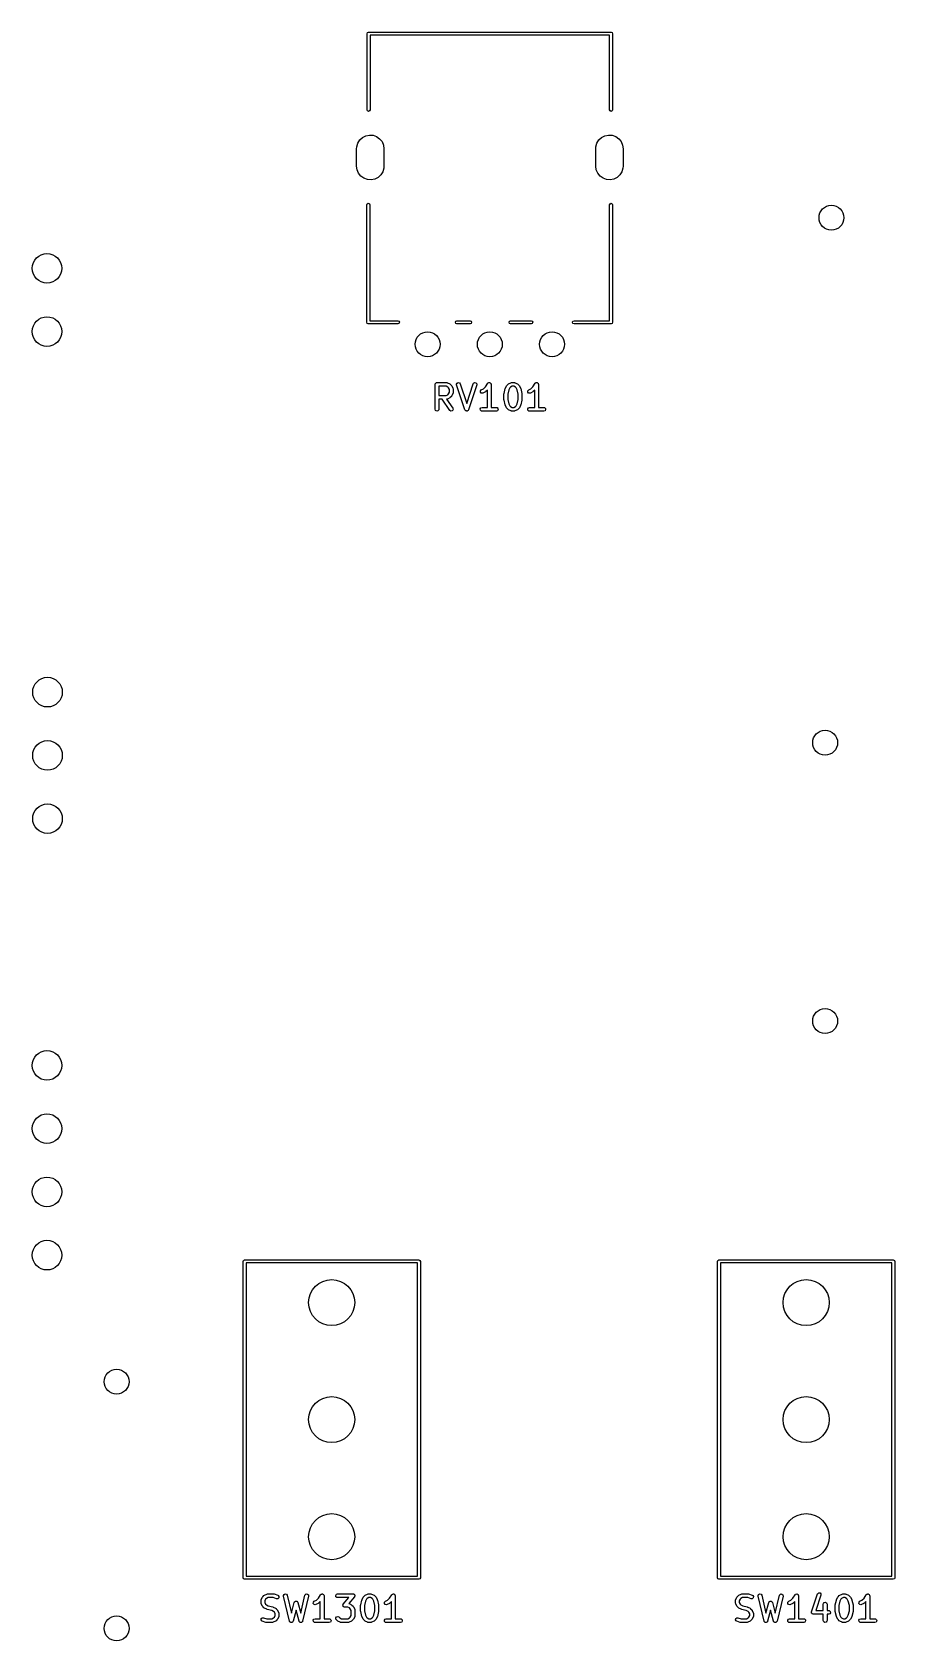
# Model space of a CAD drawing. Extents: x 58 to 241, y -129 to -56.
# Drawn here: x 57.8 to 92.5, y -123.2 to -58.6 of the extents above; entities that cross this region are included whole.
import ezdxf

# ---------------------------------------------------------------- set-up
doc = ezdxf.new("R2010")
doc.units = 0
doc.layers.add('BLACK', color=7, linetype='CONTINUOUS')

msp = doc.modelspace()

# ---------------------------------------------------------------- linework, layer by layer
at = {"layer": 'BLACK', "linetype": 'CONTINUOUS'}
for p, q in [((71.27, -58.65), (71.2876, -58.6076)), ((71.27, -61.71), (71.27, -58.65)), ((71.2876, -58.6076), (71.33, -58.59)), ((71.33, -58.59), (81.07, -58.59)), ((81.01, -58.71), (71.39, -58.71)), ((71.39, -58.71), (71.39, -61.71)), ((81.01, -61.71), (81.01, -58.71)), ((81.07, -58.59), (81.1124, -58.6076)), ((81.1124, -58.6076), (81.13, -58.65)), ((81.13, -58.65), (81.13, -61.71)), ((71.2876, -61.7524), (71.27, -61.71)), ((71.33, -61.77), (71.2876, -61.7524)), ((71.3724, -61.7524), (71.33, -61.77)), ((71.39, -61.71), (71.3724, -61.7524)), ((81.0276, -61.7524), (81.01, -61.71)), ((81.07, -61.77), (81.0276, -61.7524)), ((81.1124, -61.7524), (81.07, -61.77)), ((81.13, -61.71), (81.1124, -61.7524)), ((70.85, -63.27), (70.8559, -63.1897)), ((70.85, -63.97), (70.85, -63.27)), ((70.8559, -63.1897), (70.8975, -63.0463)), ((70.8975, -63.0463), (70.9762, -62.9194)), ((70.9762, -62.9194), (71.0861, -62.8184)), ((71.0861, -62.8184), (71.2191, -62.7506)), ((71.2191, -62.7506), (71.3655, -62.7211)), ((71.3655, -62.7211), (71.5144, -62.732)), ((71.5144, -62.732), (71.6548, -62.7826)), ((71.6548, -62.7826), (71.7765, -62.8691)), ((71.7765, -62.8691), (71.8704, -62.9851)), ((71.8704, -62.9851), (71.9297, -63.1221)), ((71.9297, -63.1221), (71.95, -63.27)), ((71.95, -63.27), (71.95, -63.97)), ((80.45, -63.27), (80.4559, -63.1897)), ((80.45, -63.97), (80.45, -63.27)), ((80.4559, -63.1897), (80.4975, -63.0463)), ((80.4975, -63.0463), (80.5762, -62.9194)), ((80.5762, -62.9194), (80.6861, -62.8184)), ((80.6861, -62.8184), (80.8191, -62.7506)), ((80.8191, -62.7506), (80.9655, -62.7211)), ((80.9655, -62.7211), (81.1144, -62.732)), ((81.1144, -62.732), (81.2548, -62.7826)), ((81.2548, -62.7826), (81.3765, -62.8691)), ((81.3765, -62.8691), (81.4704, -62.9851)), ((81.4704, -62.9851), (81.5297, -63.1221)), ((81.5297, -63.1221), (81.55, -63.27)), ((81.55, -63.27), (81.55, -63.97)), ((70.8703, -64.1179), (70.85, -63.97)), ((70.9295, -64.2549), (70.8703, -64.1179)), ((71.0235, -64.3709), (70.9295, -64.2549)), ((71.1452, -64.4574), (71.0235, -64.3709)), ((71.2856, -64.508), (71.1452, -64.4574)), ((71.4345, -64.5189), (71.2856, -64.508)), ((71.5809, -64.4894), (71.4345, -64.5189)), ((71.7139, -64.4216), (71.5809, -64.4894)), ((71.8238, -64.3206), (71.7139, -64.4216)), ((71.9025, -64.1937), (71.8238, -64.3206)), ((71.9441, -64.0503), (71.9025, -64.1937)), ((71.95, -63.97), (71.9441, -64.0503)), ((80.4703, -64.1179), (80.45, -63.97)), ((80.5296, -64.2549), (80.4703, -64.1179)), ((80.6235, -64.3709), (80.5296, -64.2549)), ((80.7452, -64.4574), (80.6235, -64.3709)), ((80.8856, -64.508), (80.7452, -64.4574)), ((81.0345, -64.5189), (80.8856, -64.508)), ((81.1809, -64.4894), (81.0345, -64.5189)), ((81.3139, -64.4216), (81.1809, -64.4894)), ((81.4238, -64.3206), (81.3139, -64.4216)), ((81.5024, -64.1937), (81.4238, -64.3206)), ((81.5441, -64.0503), (81.5024, -64.1937)), ((81.55, -63.97), (81.5441, -64.0503)), ((71.26, -65.52), (71.2776, -65.4776)), ((71.26, -70.24), (71.26, -65.52)), ((71.2776, -65.4776), (71.32, -65.46)), ((71.32, -65.46), (71.3624, -65.4776)), ((71.3624, -65.4776), (71.38, -65.52)), ((71.38, -65.52), (71.38, -70.18)), ((81.01, -65.52), (81.0276, -65.4776)), ((81.01, -70.18), (81.01, -65.52)), ((81.0276, -65.4776), (81.07, -65.46)), ((81.07, -65.46), (81.1124, -65.4776)), ((81.1124, -65.4776), (81.13, -65.52)), ((81.13, -65.52), (81.13, -70.24)), ((71.2776, -70.2824), (71.26, -70.24)), ((71.32, -70.3), (71.2776, -70.2824)), ((71.325, -70.2979), (71.32, -70.3)), ((71.33, -70.3), (71.325, -70.2979)), ((72.51, -70.3), (71.33, -70.3)), ((71.38, -70.18), (72.51, -70.18)), ((72.51, -70.18), (72.5524, -70.1976)), ((72.5524, -70.2824), (72.51, -70.3)), ((72.5524, -70.1976), (72.57, -70.24)), ((72.57, -70.24), (72.5524, -70.2824)), ((74.82, -70.24), (74.8376, -70.1976)), ((74.8376, -70.2824), (74.82, -70.24)), ((74.8376, -70.1976), (74.88, -70.18)), ((74.88, -70.3), (74.8376, -70.2824)), ((74.88, -70.18), (75.41, -70.18)), ((75.41, -70.3), (74.88, -70.3)), ((75.41, -70.18), (75.4524, -70.1976)), ((75.4524, -70.2824), (75.41, -70.3)), ((75.4524, -70.1976), (75.47, -70.24)), ((75.47, -70.24), (75.4524, -70.2824)), ((76.97, -70.24), (76.9876, -70.1976)), ((76.9876, -70.2824), (76.97, -70.24)), ((76.9876, -70.1976), (77.03, -70.18)), ((77.03, -70.3), (76.9876, -70.2824)), ((77.03, -70.18), (77.86, -70.18)), ((77.86, -70.3), (77.03, -70.3)), ((77.86, -70.18), (77.9024, -70.1976)), ((77.9024, -70.2824), (77.86, -70.3)), ((77.9024, -70.1976), (77.92, -70.24)), ((77.92, -70.24), (77.9024, -70.2824)), ((79.52, -70.24), (79.5376, -70.1976)), ((79.5376, -70.2824), (79.52, -70.24)), ((79.5376, -70.1976), (79.58, -70.18)), ((79.58, -70.3), (79.5376, -70.2824)), ((79.58, -70.18), (81.01, -70.18)), ((81.07, -70.3), (79.58, -70.3)), ((81.1124, -70.2824), (81.07, -70.3)), ((81.13, -70.24), (81.1124, -70.2824)), ((74.006, -72.7314), (74.0077, -72.7216)), ((74.006, -73.7314), (74.006, -72.7314)), ((74.0071, -72.7184), (74.0088, -72.7155)), ((74.0077, -72.7216), (74.0071, -72.7184)), ((74.0088, -72.7155), (74.0105, -72.7057)), ((74.0105, -72.7057), (74.023, -72.6908)), ((74.023, -72.6908), (74.0327, -72.6739)), ((74.0327, -72.6739), (74.0391, -72.6716)), ((74.0391, -72.6716), (74.0435, -72.6664)), ((74.0435, -72.6664), (74.0626, -72.663)), ((74.0626, -72.663), (74.081, -72.6564)), ((74.081, -72.6564), (74.4619, -72.6564)), ((74.156, -72.8064), (74.156, -73.1802)), ((74.4442, -72.8064), (74.156, -72.8064)), ((74.5127, -72.8406), (74.4442, -72.8064)), ((74.4619, -72.6564), (74.4876, -72.6609)), ((74.4876, -72.6609), (74.491, -72.6638)), ((74.491, -72.6638), (74.4954, -72.6643)), ((74.4954, -72.6643), (74.5907, -72.7119)), ((74.5431, -72.871), (74.5127, -72.8406)), ((74.5774, -72.9396), (74.5431, -72.871)), ((74.5774, -73.047), (74.5774, -72.9396)), ((74.5907, -72.7119), (74.6087, -72.7253)), ((74.6087, -72.7253), (74.6102, -72.726)), ((74.6102, -72.726), (74.6578, -72.7736)), ((74.6578, -72.7736), (74.6707, -72.792)), ((74.6707, -72.792), (74.6718, -72.7931)), ((74.6718, -72.7931), (74.7195, -72.8883)), ((74.7195, -72.8883), (74.7269, -72.9133)), ((74.7269, -72.9133), (74.7258, -72.9176)), ((74.7258, -72.9176), (74.7274, -72.9219)), ((74.7274, -72.9219), (74.7274, -73.0647)), ((74.8631, -72.7293), (74.882, -72.6816)), ((74.8669, -72.7551), (74.8631, -72.7293)), ((75.2003, -73.7551), (74.8669, -72.7551)), ((74.882, -72.6816), (74.9271, -72.6572)), ((74.9271, -72.6572), (74.9774, -72.6675)), ((74.9774, -72.6675), (75.0092, -72.7077)), ((75.0092, -72.7077), (75.2714, -73.4942)), ((75.2714, -73.4942), (75.5336, -72.7077)), ((75.6759, -72.7551), (75.3426, -73.7551)), ((75.5336, -72.7077), (75.546, -72.6848)), ((75.546, -72.6848), (75.5897, -72.6579)), ((75.5897, -72.6579), (75.6405, -72.6654)), ((75.6405, -72.6654), (75.6745, -72.7038)), ((75.6745, -72.7038), (75.6759, -72.7551)), ((75.8186, -73.0385), (75.8217, -72.9873)), ((75.8217, -72.9873), (75.8569, -72.95)), ((75.8569, -72.95), (75.9413, -72.9078)), ((75.9413, -72.9078), (76.0227, -72.8265)), ((76.0227, -72.8265), (76.1138, -72.6898)), ((76.1012, -72.9601), (76.0387, -73.0225)), ((76.1012, -73.6564), (76.1012, -72.9601)), ((76.1138, -72.6898), (76.1318, -72.6709)), ((76.1318, -72.6709), (76.1359, -72.6697)), ((76.1359, -72.6697), (76.1387, -72.6664)), ((76.1387, -72.6664), (76.1601, -72.6626)), ((76.1601, -72.6626), (76.181, -72.6565)), ((76.181, -72.6565), (76.185, -72.6583)), ((76.185, -72.6583), (76.1892, -72.6575)), ((76.1892, -72.6575), (76.2081, -72.6684)), ((76.2081, -72.6684), (76.228, -72.6771)), ((76.228, -72.6771), (76.2299, -72.681)), ((76.2299, -72.681), (76.2336, -72.6832)), ((76.2336, -72.6832), (76.2411, -72.7036)), ((76.2411, -72.7036), (76.2507, -72.7231)), ((76.2507, -72.7231), (76.2497, -72.7273)), ((76.2497, -72.7273), (76.2512, -72.7314)), ((76.2512, -72.7314), (76.2512, -73.6564)), ((76.7701, -73.0941), (76.8177, -72.9037)), ((76.8177, -72.9037), (76.823, -72.8918)), ((76.823, -72.8918), (76.8234, -72.8883)), ((76.8234, -72.8883), (76.871, -72.7931)), ((76.871, -72.7931), (76.8844, -72.7751)), ((76.8844, -72.7751), (76.8851, -72.7736)), ((76.8851, -72.7736), (76.9327, -72.726)), ((76.9612, -72.948), (76.9179, -73.1216)), ((76.9327, -72.726), (76.951, -72.7131)), ((76.951, -72.7131), (76.9522, -72.7119)), ((76.9522, -72.7119), (77.0474, -72.6643)), ((76.9997, -72.871), (76.9612, -72.948)), ((77.0301, -72.8406), (76.9997, -72.871)), ((77.0987, -72.8064), (77.0301, -72.8406)), ((77.0474, -72.6643), (77.0724, -72.6569)), ((77.0724, -72.6569), (77.0767, -72.6579)), ((77.0767, -72.6579), (77.081, -72.6564)), ((77.081, -72.6564), (77.1762, -72.6564)), ((77.1585, -72.8064), (77.0987, -72.8064)), ((77.227, -72.8406), (77.1585, -72.8064)), ((77.1762, -72.6564), (77.2018, -72.6609)), ((77.2018, -72.6609), (77.2053, -72.6638)), ((77.2053, -72.6638), (77.2097, -72.6643)), ((77.2097, -72.6643), (77.305, -72.7119)), ((77.2574, -72.871), (77.227, -72.8406)), ((77.2959, -72.948), (77.2574, -72.871)), ((77.3393, -73.1216), (77.2959, -72.948)), ((77.305, -72.7119), (77.323, -72.7253)), ((77.323, -72.7253), (77.3245, -72.726)), ((77.3245, -72.726), (77.3721, -72.7736)), ((77.3721, -72.7736), (77.3849, -72.792)), ((77.3849, -72.792), (77.3861, -72.7931)), ((77.3861, -72.7931), (77.4337, -72.8883)), ((77.4337, -72.8883), (77.4374, -72.9007)), ((77.4374, -72.9007), (77.4394, -72.9037)), ((77.4394, -72.9037), (77.487, -73.0941)), ((77.7233, -73.0385), (77.7264, -72.9873)), ((77.7264, -72.9873), (77.7617, -72.95)), ((77.7617, -72.95), (77.846, -72.9078)), ((77.846, -72.9078), (77.9274, -72.8265)), ((77.9274, -72.8265), (78.0185, -72.6898)), ((78.006, -72.9601), (77.9435, -73.0225)), ((78.006, -73.6564), (78.006, -72.9601)), ((78.0185, -72.6898), (78.0365, -72.6709)), ((78.0365, -72.6709), (78.0407, -72.6697)), ((78.0407, -72.6697), (78.0435, -72.6664)), ((78.0435, -72.6664), (78.0649, -72.6626)), ((78.0649, -72.6626), (78.0858, -72.6565)), ((78.0858, -72.6565), (78.0897, -72.6583)), ((78.0897, -72.6583), (78.094, -72.6575)), ((78.094, -72.6575), (78.1128, -72.6684)), ((78.1128, -72.6684), (78.1328, -72.6771)), ((78.1328, -72.6771), (78.1347, -72.681)), ((78.1347, -72.681), (78.1384, -72.6832)), ((78.1384, -72.6832), (78.1458, -72.7036)), ((78.1458, -72.7036), (78.1555, -72.7231)), ((78.1555, -72.7231), (78.1545, -72.7273)), ((78.1545, -72.7273), (78.156, -72.7314)), ((78.156, -72.7314), (78.156, -73.6564)), ((74.156, -73.1802), (74.4442, -73.1802)), ((74.28, -73.3302), (74.156, -73.3302)), ((74.156, -73.3302), (74.156, -73.7314)), ((74.5909, -73.7744), (74.28, -73.3302)), ((74.4442, -73.1802), (74.5127, -73.1459)), ((74.4661, -73.3287), (74.4629, -73.3298)), ((74.4629, -73.3298), (74.7138, -73.6884)), ((74.4705, -73.3297), (74.4661, -73.3287)), ((74.4954, -73.3223), (74.4705, -73.3297)), ((74.5907, -73.2747), (74.4954, -73.3223)), ((74.5127, -73.1459), (74.5431, -73.1155)), ((74.5431, -73.1155), (74.5774, -73.047)), ((74.5918, -73.2735), (74.5907, -73.2747)), ((74.6102, -73.2606), (74.5918, -73.2735)), ((74.6578, -73.213), (74.6102, -73.2606)), ((74.6585, -73.2115), (74.6578, -73.213)), ((74.6718, -73.1935), (74.6585, -73.2115)), ((74.7195, -73.0983), (74.6718, -73.1935)), ((74.72, -73.0938), (74.7195, -73.0983)), ((74.7229, -73.0904), (74.72, -73.0938)), ((74.7274, -73.0647), (74.7229, -73.0904)), ((75.8492, -73.0797), (75.8186, -73.0385)), ((75.8991, -73.0916), (75.8492, -73.0797)), ((75.924, -73.0842), (75.8991, -73.0916)), ((76.0193, -73.0366), (75.924, -73.0842)), ((76.0204, -73.0354), (76.0193, -73.0366)), ((76.0387, -73.0225), (76.0204, -73.0354)), ((76.7679, -73.1123), (76.7705, -73.0976)), ((76.7679, -73.3504), (76.7679, -73.1123)), ((76.769, -73.3537), (76.7679, -73.3504)), ((76.7701, -73.3686), (76.769, -73.3537)), ((76.7705, -73.0976), (76.7701, -73.0941)), ((76.8177, -73.5591), (76.7701, -73.3686)), ((76.8197, -73.562), (76.8177, -73.5591)), ((76.8234, -73.5744), (76.8197, -73.562)), ((76.871, -73.6697), (76.8234, -73.5744)), ((76.9179, -73.1216), (76.9179, -73.3412)), ((76.9179, -73.3412), (76.9612, -73.5147)), ((76.9612, -73.5147), (76.9997, -73.5917)), ((76.9997, -73.5917), (77.0301, -73.6221)), ((77.0301, -73.6221), (77.0987, -73.6564)), ((77.1585, -73.6564), (77.227, -73.6221)), ((77.227, -73.6221), (77.2574, -73.5917)), ((77.2574, -73.5917), (77.2959, -73.5147)), ((77.2959, -73.5147), (77.3393, -73.3412)), ((77.3393, -73.3412), (77.3393, -73.1216)), ((77.4337, -73.5744), (77.3861, -73.6697)), ((77.4342, -73.5709), (77.4337, -73.5744)), ((77.4394, -73.5591), (77.4342, -73.5709)), ((77.487, -73.3686), (77.4394, -73.5591)), ((77.4893, -73.3504), (77.4867, -73.3652)), ((77.4867, -73.3652), (77.487, -73.3686)), ((77.487, -73.0941), (77.4881, -73.1091)), ((77.4881, -73.1091), (77.4893, -73.1123)), ((77.4893, -73.1123), (77.4893, -73.3504)), ((77.7539, -73.0797), (77.7233, -73.0385)), ((77.8038, -73.0916), (77.7539, -73.0797)), ((77.8288, -73.0842), (77.8038, -73.0916)), ((77.924, -73.0366), (77.8288, -73.0842)), ((77.9251, -73.0354), (77.924, -73.0366)), ((77.9435, -73.0225), (77.9251, -73.0354)), ((74.0235, -73.7796), (74.006, -73.7314)), ((74.0679, -73.8052), (74.0235, -73.7796)), ((74.1185, -73.7963), (74.0679, -73.8052)), ((74.1514, -73.757), (74.1185, -73.7963)), ((74.156, -73.7314), (74.1514, -73.757)), ((74.633, -73.8038), (74.5909, -73.7744)), ((74.6841, -73.7994), (74.633, -73.8038)), ((74.7203, -73.7631), (74.6841, -73.7994)), ((74.7138, -73.6884), (74.7248, -73.712)), ((74.7248, -73.712), (74.7203, -73.7631)), ((75.2016, -73.7568), (75.2003, -73.7551)), ((75.2017, -73.7589), (75.2016, -73.7568)), ((75.2174, -73.7767), (75.2017, -73.7589)), ((75.2322, -73.7953), (75.2174, -73.7767)), ((75.2343, -73.7957), (75.2322, -73.7953)), ((75.2357, -73.7973), (75.2343, -73.7957)), ((75.2592, -73.8008), (75.2357, -73.7973)), ((75.2824, -73.8056), (75.2592, -73.8008)), ((75.2843, -73.8045), (75.2824, -73.8056)), ((75.2865, -73.8049), (75.2843, -73.8045)), ((75.3067, -73.7924), (75.2865, -73.8049)), ((75.3275, -73.7811), (75.3067, -73.7924)), ((75.3283, -73.7791), (75.3275, -73.7811)), ((75.3302, -73.778), (75.3283, -73.7791)), ((75.3426, -73.7551), (75.3302, -73.778)), ((75.8166, -73.7184), (75.8423, -73.6739)), ((75.8255, -73.7689), (75.8166, -73.7184)), ((75.8648, -73.8019), (75.8255, -73.7689)), ((75.8423, -73.6739), (75.8905, -73.6564)), ((75.8905, -73.8064), (75.8648, -73.8019)), ((75.8905, -73.6564), (76.1012, -73.6564)), ((76.4619, -73.8064), (75.8905, -73.8064)), ((76.2512, -73.6564), (76.4619, -73.6564)), ((76.4619, -73.6564), (76.4876, -73.6609)), ((76.5101, -73.7888), (76.4619, -73.8064)), ((76.4876, -73.6609), (76.5269, -73.6939)), ((76.5358, -73.7444), (76.5101, -73.7888)), ((76.5269, -73.6939), (76.5358, -73.7444)), ((76.8722, -73.6708), (76.871, -73.6697)), ((76.8851, -73.6892), (76.8722, -73.6708)), ((76.9327, -73.7368), (76.8851, -73.6892)), ((76.9342, -73.7375), (76.9327, -73.7368)), ((76.9522, -73.7508), (76.9342, -73.7375)), ((77.0474, -73.7985), (76.9522, -73.7508)), ((77.0519, -73.799), (77.0474, -73.7985)), ((77.0553, -73.8019), (77.0519, -73.799)), ((77.081, -73.8064), (77.0553, -73.8019)), ((77.1762, -73.8064), (77.081, -73.8064)), ((77.0987, -73.6564), (77.1585, -73.6564)), ((77.1804, -73.8048), (77.1762, -73.8064)), ((77.1848, -73.8059), (77.1804, -73.8048)), ((77.2097, -73.7985), (77.1848, -73.8059)), ((77.305, -73.7508), (77.2097, -73.7985)), ((77.3061, -73.7497), (77.305, -73.7508)), ((77.3245, -73.7368), (77.3061, -73.7497)), ((77.3721, -73.6892), (77.3245, -73.7368)), ((77.3728, -73.6877), (77.3721, -73.6892)), ((77.3861, -73.6697), (77.3728, -73.6877)), ((77.7214, -73.7184), (77.747, -73.6739)), ((77.7303, -73.7689), (77.7214, -73.7184)), ((77.7696, -73.8019), (77.7303, -73.7689)), ((77.747, -73.6739), (77.7952, -73.6564)), ((77.7952, -73.8064), (77.7696, -73.8019)), ((77.7952, -73.6564), (78.006, -73.6564)), ((78.3667, -73.8064), (77.7952, -73.8064)), ((78.156, -73.6564), (78.3667, -73.6564)), ((78.3667, -73.6564), (78.3923, -73.6609)), ((78.4149, -73.7888), (78.3667, -73.8064)), ((78.3923, -73.6609), (78.4316, -73.6939)), ((78.4405, -73.7444), (78.4149, -73.7888)), ((78.4316, -73.6939), (78.4405, -73.7444)), ((66.29, -107.95), (66.3076, -107.908)), ((66.29, -120.65), (66.29, -107.95)), ((66.3076, -107.908), (66.35, -107.89)), ((66.35, -107.89), (73.35, -107.89)), ((66.41, -108.01), (66.41, -120.59)), ((73.29, -108.01), (66.41, -108.01)), ((73.29, -120.59), (73.29, -108.01)), ((73.35, -107.89), (73.3924, -107.908)), ((73.3924, -107.908), (73.41, -107.95)), ((73.41, -107.95), (73.41, -120.65)), ((85.34, -107.95), (85.3576, -107.908)), ((85.34, -120.65), (85.34, -107.95)), ((85.3576, -107.908), (85.4, -107.89)), ((85.4, -107.89), (92.4, -107.89)), ((85.46, -108.01), (85.46, -120.59)), ((92.34, -108.01), (85.46, -108.01)), ((92.34, -120.59), (92.34, -108.01)), ((92.4, -107.89), (92.4424, -107.908)), ((92.4424, -107.908), (92.46, -107.95)), ((92.46, -107.95), (92.46, -120.65)), ((66.3076, -120.692), (66.29, -120.65)), ((66.35, -120.71), (66.3076, -120.692)), ((73.35, -120.71), (66.35, -120.71)), ((66.41, -120.59), (73.29, -120.59)), ((73.3924, -120.692), (73.35, -120.71)), ((73.41, -120.65), (73.3924, -120.692)), ((85.3576, -120.692), (85.34, -120.65)), ((85.4, -120.71), (85.3576, -120.692)), ((92.4, -120.71), (85.4, -120.71)), ((85.46, -120.59), (92.34, -120.59)), ((92.4424, -120.692), (92.4, -120.71)), ((92.46, -120.65), (92.4424, -120.692)), ((67.0686, -121.434), (67.082, -121.416)), ((67.082, -121.416), (67.0827, -121.415)), ((67.0827, -121.415), (67.1303, -121.367)), ((67.1303, -121.367), (67.1487, -121.354)), ((67.1487, -121.354), (67.1498, -121.353)), ((67.1498, -121.353), (67.245, -121.305)), ((67.245, -121.305), (67.27, -121.298)), ((67.27, -121.298), (67.2744, -121.299)), ((67.2744, -121.299), (67.2786, -121.297)), ((67.2786, -121.297), (67.5167, -121.297)), ((67.5167, -121.297), (67.5387, -121.301)), ((67.5387, -121.301), (67.5404, -121.301)), ((67.5404, -121.301), (67.6832, -121.349)), ((67.6832, -121.349), (67.7061, -121.361)), ((67.7061, -121.361), (67.733, -121.405)), ((67.733, -121.405), (67.7255, -121.456)), ((67.9184, -121.364), (67.9413, -121.318)), ((67.9199, -121.39), (67.9184, -121.364)), ((68.158, -122.39), (67.9199, -121.39)), ((67.9413, -121.318), (67.9884, -121.298)), ((67.9884, -121.298), (68.0376, -121.312)), ((68.0376, -121.312), (68.0658, -121.355)), ((68.0658, -121.355), (68.2351, -122.066)), ((68.6078, -122.066), (68.777, -121.355)), ((68.923, -121.39), (68.6849, -122.39)), ((68.777, -121.355), (68.7874, -121.331)), ((68.7874, -121.331), (68.8286, -121.301)), ((68.8286, -121.301), (68.8798, -121.304)), ((68.8798, -121.304), (68.9171, -121.339)), ((68.9171, -121.339), (68.923, -121.39)), ((69.3155, -121.467), (69.4066, -121.331)), ((69.4066, -121.331), (69.4246, -121.312)), ((69.4246, -121.312), (69.4288, -121.311)), ((69.4288, -121.311), (69.4315, -121.307)), ((69.4315, -121.307), (69.453, -121.304)), ((69.453, -121.304), (69.4739, -121.298)), ((69.4739, -121.298), (69.4778, -121.299)), ((69.4778, -121.299), (69.4821, -121.299)), ((69.4821, -121.299), (69.5009, -121.309)), ((69.5009, -121.309), (69.5209, -121.318)), ((69.5209, -121.318), (69.5228, -121.322)), ((69.5228, -121.322), (69.5265, -121.324)), ((69.5265, -121.324), (69.5339, -121.345)), ((69.5339, -121.345), (69.5436, -121.364)), ((69.5436, -121.364), (69.5426, -121.368)), ((69.5426, -121.368), (69.544, -121.372)), ((69.544, -121.372), (69.544, -122.297)), ((70.0142, -121.359), (70.0399, -121.315)), ((70.0231, -121.41), (70.0142, -121.359)), ((70.0624, -121.443), (70.0231, -121.41)), ((70.0399, -121.315), (70.0881, -121.297)), ((70.0881, -121.297), (70.7071, -121.297)), ((70.7636, -121.422), (70.5361, -121.682)), ((70.7071, -121.297), (70.7182, -121.299)), ((70.7182, -121.299), (70.7217, -121.299)), ((70.7217, -121.299), (70.7244, -121.3)), ((70.7244, -121.3), (70.7328, -121.302)), ((70.7328, -121.302), (70.7483, -121.315)), ((70.7483, -121.315), (70.7656, -121.325)), ((70.7709, -121.403), (70.7636, -121.422)), ((70.7656, -121.325), (70.7675, -121.331)), ((70.7675, -121.331), (70.7721, -121.335)), ((70.781, -121.385), (70.7709, -121.403)), ((70.7721, -121.335), (70.7756, -121.355)), ((70.7756, -121.355), (70.7821, -121.374)), ((70.7821, -121.374), (70.78, -121.38)), ((70.78, -121.38), (70.781, -121.385)), ((71.1163, -121.434), (71.1296, -121.416)), ((71.1296, -121.416), (71.1303, -121.415)), ((71.1303, -121.415), (71.1779, -121.367)), ((71.1779, -121.367), (71.1963, -121.354)), ((71.1963, -121.354), (71.1974, -121.353)), ((71.1974, -121.353), (71.2926, -121.305)), ((71.2926, -121.305), (71.3176, -121.298)), ((71.3176, -121.298), (71.322, -121.299)), ((71.322, -121.299), (71.3262, -121.297)), ((71.3262, -121.297), (71.4214, -121.297)), ((71.4214, -121.297), (71.4471, -121.302)), ((71.4471, -121.302), (71.4505, -121.305)), ((71.4505, -121.305), (71.455, -121.305)), ((71.455, -121.305), (71.5502, -121.353)), ((71.5502, -121.353), (71.5682, -121.366)), ((71.5682, -121.366), (71.5697, -121.367)), ((71.5697, -121.367), (71.6173, -121.415)), ((71.6173, -121.415), (71.6302, -121.433)), ((72.1727, -121.467), (72.2638, -121.331)), ((72.2638, -121.331), (72.2818, -121.312)), ((72.2818, -121.312), (72.2859, -121.311)), ((72.2859, -121.311), (72.2887, -121.307)), ((72.2887, -121.307), (72.3101, -121.304)), ((72.3101, -121.304), (72.331, -121.298)), ((72.331, -121.298), (72.335, -121.299)), ((72.335, -121.299), (72.3392, -121.299)), ((72.3392, -121.299), (72.3581, -121.309)), ((72.3581, -121.309), (72.378, -121.318)), ((72.378, -121.318), (72.3799, -121.322)), ((72.3799, -121.322), (72.3836, -121.324)), ((72.3836, -121.324), (72.3911, -121.345)), ((72.3911, -121.345), (72.4007, -121.364)), ((72.4007, -121.364), (72.3997, -121.368)), ((72.3997, -121.368), (72.4012, -121.372)), ((72.4012, -121.372), (72.4012, -122.297)), ((86.1186, -121.434), (86.132, -121.416)), ((86.132, -121.416), (86.1327, -121.415)), ((86.1327, -121.415), (86.1803, -121.367)), ((86.1803, -121.367), (86.1987, -121.354)), ((86.1987, -121.354), (86.1998, -121.353)), ((86.1998, -121.353), (86.295, -121.305)), ((86.295, -121.305), (86.32, -121.298)), ((86.32, -121.298), (86.3244, -121.299)), ((86.3244, -121.299), (86.3286, -121.297)), ((86.3286, -121.297), (86.5667, -121.297)), ((86.5667, -121.297), (86.5887, -121.301)), ((86.5887, -121.301), (86.5904, -121.301)), ((86.5904, -121.301), (86.7332, -121.349)), ((86.7332, -121.349), (86.7561, -121.361)), ((86.7561, -121.361), (86.783, -121.405)), ((86.783, -121.405), (86.7755, -121.456)), ((86.9684, -121.364), (86.9913, -121.318)), ((86.9699, -121.39), (86.9684, -121.364)), ((87.208, -122.39), (86.9699, -121.39)), ((86.9913, -121.318), (87.0384, -121.298)), ((87.0384, -121.298), (87.0876, -121.312)), ((87.0876, -121.312), (87.1158, -121.355)), ((87.1158, -121.355), (87.2851, -122.066)), ((87.6578, -122.066), (87.827, -121.355)), ((87.973, -121.39), (87.7349, -122.39)), ((87.827, -121.355), (87.8374, -121.331)), ((87.8374, -121.331), (87.8786, -121.301)), ((87.8786, -121.301), (87.9298, -121.304)), ((87.9298, -121.304), (87.9671, -121.339)), ((87.9671, -121.339), (87.973, -121.39)), ((88.3655, -121.467), (88.4566, -121.331)), ((88.4566, -121.331), (88.4746, -121.312)), ((88.4746, -121.312), (88.4788, -121.311)), ((88.4788, -121.311), (88.4815, -121.307)), ((88.4815, -121.307), (88.503, -121.304)), ((88.503, -121.304), (88.5239, -121.298)), ((88.5239, -121.298), (88.5278, -121.299)), ((88.5278, -121.299), (88.5321, -121.299)), ((88.5321, -121.299), (88.5509, -121.309)), ((88.5509, -121.309), (88.5709, -121.318)), ((88.5709, -121.318), (88.5728, -121.322)), ((88.5728, -121.322), (88.5765, -121.324)), ((88.5765, -121.324), (88.5839, -121.345)), ((88.5839, -121.345), (88.5936, -121.364)), ((88.5936, -121.364), (88.5926, -121.368)), ((88.5926, -121.368), (88.594, -121.372)), ((88.594, -121.372), (88.594, -122.297)), ((89.1146, -122.015), (89.3527, -121.301)), ((89.495, -121.348), (89.2898, -121.964)), ((89.3527, -121.301), (89.3651, -121.278)), ((89.3651, -121.278), (89.4088, -121.251)), ((89.4088, -121.251), (89.4595, -121.259)), ((89.4595, -121.259), (89.4936, -121.297)), ((89.4936, -121.297), (89.495, -121.348)), ((90.1663, -121.434), (90.1796, -121.416)), ((90.1796, -121.416), (90.1803, -121.415)), ((90.1803, -121.415), (90.2279, -121.367)), ((90.2279, -121.367), (90.2463, -121.354)), ((90.2463, -121.354), (90.2474, -121.353)), ((90.2474, -121.353), (90.3426, -121.305)), ((90.3426, -121.305), (90.3676, -121.298)), ((90.3676, -121.298), (90.372, -121.299)), ((90.372, -121.299), (90.3762, -121.297)), ((90.3762, -121.297), (90.4714, -121.297)), ((90.4714, -121.297), (90.4971, -121.302)), ((90.4971, -121.302), (90.5005, -121.305)), ((90.5005, -121.305), (90.505, -121.305)), ((90.505, -121.305), (90.6002, -121.353)), ((90.6002, -121.353), (90.6182, -121.366)), ((90.6182, -121.366), (90.6197, -121.367)), ((90.6197, -121.367), (90.6673, -121.415)), ((90.6673, -121.415), (90.6802, -121.433)), ((91.2227, -121.467), (91.3138, -121.331)), ((91.3138, -121.331), (91.3318, -121.312)), ((91.3318, -121.312), (91.3359, -121.311)), ((91.3359, -121.311), (91.3387, -121.307)), ((91.3387, -121.307), (91.3601, -121.304)), ((91.3601, -121.304), (91.381, -121.298)), ((91.381, -121.298), (91.385, -121.299)), ((91.385, -121.299), (91.3892, -121.299)), ((91.3892, -121.299), (91.4081, -121.309)), ((91.4081, -121.309), (91.428, -121.318)), ((91.428, -121.318), (91.4299, -121.322)), ((91.4299, -121.322), (91.4336, -121.324)), ((91.4336, -121.324), (91.4411, -121.345)), ((91.4411, -121.345), (91.4507, -121.364)), ((91.4507, -121.364), (91.4497, -121.368)), ((91.4497, -121.368), (91.4512, -121.372)), ((91.4512, -121.372), (91.4512, -122.297)), ((67.0131, -121.563), (67.0176, -121.537)), ((67.0131, -121.658), (67.0131, -121.563)), ((67.0146, -121.662), (67.0131, -121.658)), ((67.0136, -121.667), (67.0146, -121.662)), ((67.021, -121.692), (67.0136, -121.667)), ((67.0176, -121.537), (67.0205, -121.534)), ((67.0205, -121.534), (67.021, -121.529)), ((67.021, -121.529), (67.0686, -121.434)), ((67.0686, -121.787), (67.021, -121.692)), ((67.0698, -121.788), (67.0686, -121.787)), ((67.0827, -121.806), (67.0698, -121.788)), ((67.1303, -121.854), (67.0827, -121.806)), ((67.1318, -121.855), (67.1303, -121.854)), ((67.1498, -121.868), (67.1318, -121.855)), ((67.245, -121.916), (67.1498, -121.868)), ((67.1974, -121.512), (67.1631, -121.581)), ((67.1631, -121.581), (67.1631, -121.64)), ((67.1631, -121.64), (67.1974, -121.709)), ((67.2278, -121.482), (67.1974, -121.512)), ((67.1974, -121.709), (67.2278, -121.739)), ((67.2963, -121.447), (67.2278, -121.482)), ((67.2278, -121.739), (67.3047, -121.778)), ((67.2486, -121.916), (67.245, -121.916)), ((67.2604, -121.921), (67.2486, -121.916)), ((67.4429, -121.967), (67.2604, -121.921)), ((67.5045, -121.447), (67.2963, -121.447)), ((67.3047, -121.778), (67.4872, -121.823)), ((67.5199, -122.005), (67.4429, -121.967)), ((67.4872, -121.823), (67.4991, -121.829)), ((67.4991, -121.829), (67.5026, -121.829)), ((67.5026, -121.829), (67.5978, -121.877)), ((67.6358, -121.491), (67.5045, -121.447)), ((67.5503, -122.036), (67.5199, -122.005)), ((67.5845, -122.104), (67.5503, -122.036)), ((67.5978, -121.877), (67.6158, -121.89)), ((67.6158, -121.89), (67.6173, -121.891)), ((67.6173, -121.891), (67.6649, -121.938)), ((67.6871, -121.49), (67.6358, -121.491)), ((67.6649, -121.938), (67.6778, -121.957)), ((67.6778, -121.957), (67.679, -121.958)), ((67.679, -121.958), (67.7266, -122.053)), ((67.7255, -121.456), (67.6871, -121.49)), ((67.7266, -122.053), (67.734, -122.078)), ((67.734, -122.078), (67.733, -122.082)), ((68.2351, -122.066), (68.349, -121.639)), ((68.4214, -121.949), (68.3034, -122.392)), ((68.349, -121.639), (68.3599, -121.615)), ((68.3599, -121.615), (68.3656, -121.611)), ((68.3656, -121.611), (68.3685, -121.605)), ((68.3685, -121.605), (68.3861, -121.597)), ((68.3861, -121.597), (68.4019, -121.586)), ((68.4019, -121.586), (68.4088, -121.586)), ((68.4088, -121.586), (68.415, -121.583)), ((68.415, -121.583), (68.4337, -121.588)), ((68.5394, -122.392), (68.4214, -121.949)), ((68.4337, -121.588), (68.453, -121.59)), ((68.453, -121.59), (68.4579, -121.595)), ((68.4579, -121.595), (68.4645, -121.597)), ((68.4645, -121.597), (68.4756, -121.613)), ((68.4756, -121.613), (68.4894, -121.626)), ((68.4894, -121.626), (68.49, -121.633)), ((68.49, -121.633), (68.4939, -121.639)), ((68.4939, -121.639), (68.6078, -122.066)), ((69.1114, -121.679), (69.1145, -121.628)), ((69.142, -121.721), (69.1114, -121.679)), ((69.1145, -121.628), (69.1498, -121.591)), ((69.1919, -121.733), (69.142, -121.721)), ((69.1498, -121.591), (69.2341, -121.549)), ((69.2169, -121.725), (69.1919, -121.733)), ((69.3121, -121.678), (69.2169, -121.725)), ((69.2341, -121.549), (69.3155, -121.467)), ((69.3132, -121.676), (69.3121, -121.678)), ((69.3316, -121.664), (69.3132, -121.676)), ((69.394, -121.601), (69.3316, -121.664)), ((69.394, -122.297), (69.394, -121.601)), ((70.0881, -121.447), (70.0624, -121.443)), ((70.5419, -121.447), (70.0881, -121.447)), ((70.2988, -121.752), (70.301, -121.746)), ((70.3053, -121.771), (70.2988, -121.752)), ((70.2999, -121.74), (70.3101, -121.723)), ((70.301, -121.746), (70.2999, -121.74)), ((70.3089, -121.791), (70.3053, -121.771)), ((70.3134, -121.795), (70.3089, -121.791)), ((70.3101, -121.723), (70.3174, -121.704)), ((70.3154, -121.8), (70.3134, -121.795)), ((70.3327, -121.811), (70.3154, -121.8)), ((70.3174, -121.704), (70.5419, -121.447)), ((70.3482, -121.824), (70.3327, -121.811)), ((70.3566, -121.825), (70.3482, -121.824)), ((70.3593, -121.827), (70.3566, -121.825)), ((70.3627, -121.826), (70.3593, -121.827)), ((70.3738, -121.828), (70.3627, -121.826)), ((70.499, -121.828), (70.3738, -121.828)), ((70.5675, -121.863), (70.499, -121.828)), ((70.5361, -121.682), (70.5423, -121.683)), ((70.5423, -121.683), (70.5458, -121.686)), ((70.5458, -121.686), (70.5502, -121.686)), ((70.5502, -121.686), (70.6454, -121.734)), ((70.5979, -121.893), (70.5675, -121.863)), ((70.6321, -121.962), (70.5979, -121.893)), ((70.6321, -122.164), (70.6321, -121.962)), ((70.6454, -121.734), (70.6635, -121.747)), ((70.6635, -121.747), (70.6649, -121.748)), ((70.6649, -121.748), (70.7126, -121.796)), ((70.7126, -121.796), (70.7254, -121.814)), ((70.7254, -121.814), (70.7266, -121.815)), ((70.7266, -121.815), (70.7742, -121.91)), ((70.7742, -121.91), (70.7816, -121.935)), ((70.7816, -121.935), (70.7806, -121.94)), ((70.7806, -121.94), (70.7821, -121.944)), ((70.7821, -121.944), (70.7821, -122.182)), ((71.0131, -121.753), (71.0157, -121.739)), ((71.0131, -121.991), (71.0131, -121.753)), ((71.0143, -121.995), (71.0131, -121.991)), ((71.0153, -122.01), (71.0143, -121.995)), ((71.0153, -121.735), (71.063, -121.545)), ((71.0157, -121.739), (71.0153, -121.735)), ((71.063, -122.2), (71.0153, -122.01)), ((71.063, -121.545), (71.0682, -121.533)), ((71.0682, -121.533), (71.0686, -121.529)), ((71.0686, -121.529), (71.1163, -121.434)), ((71.2065, -121.589), (71.1631, -121.763)), ((71.1631, -121.763), (71.1631, -121.982)), ((71.1631, -121.982), (71.2065, -122.156)), ((71.245, -121.512), (71.2065, -121.589)), ((71.2754, -121.482), (71.245, -121.512)), ((71.3439, -121.447), (71.2754, -121.482)), ((71.4037, -121.447), (71.3439, -121.447)), ((71.4722, -121.482), (71.4037, -121.447)), ((71.5026, -121.512), (71.4722, -121.482)), ((71.5411, -121.589), (71.5026, -121.512)), ((71.5845, -121.763), (71.5411, -121.589)), ((71.5411, -122.156), (71.5845, -121.982)), ((71.5845, -121.982), (71.5845, -121.763)), ((71.6302, -121.433), (71.6314, -121.434)), ((71.6314, -121.434), (71.679, -121.529)), ((71.679, -121.529), (71.6827, -121.542)), ((71.6827, -121.542), (71.6847, -121.545)), ((71.6847, -121.545), (71.7323, -121.735)), ((71.7323, -122.01), (71.6847, -122.2)), ((71.7345, -121.991), (71.7319, -122.006)), ((71.7319, -122.006), (71.7323, -122.01)), ((71.7323, -121.735), (71.7333, -121.75)), ((71.7333, -121.75), (71.7345, -121.753)), ((71.7345, -121.753), (71.7345, -121.991)), ((71.9686, -121.679), (71.9717, -121.628)), ((71.9992, -121.721), (71.9686, -121.679)), ((71.9717, -121.628), (72.0069, -121.591)), ((72.049, -121.733), (71.9992, -121.721)), ((72.0069, -121.591), (72.0913, -121.549)), ((72.074, -121.725), (72.049, -121.733)), ((72.1693, -121.678), (72.074, -121.725)), ((72.0913, -121.549), (72.1727, -121.467)), ((72.1704, -121.676), (72.1693, -121.678)), ((72.1887, -121.664), (72.1704, -121.676)), ((72.2512, -121.601), (72.1887, -121.664)), ((72.2512, -122.297), (72.2512, -121.601)), ((86.0631, -121.563), (86.0676, -121.537)), ((86.0631, -121.658), (86.0631, -121.563)), ((86.0646, -121.662), (86.0631, -121.658)), ((86.0636, -121.667), (86.0646, -121.662)), ((86.071, -121.692), (86.0636, -121.667)), ((86.0676, -121.537), (86.0705, -121.534)), ((86.0705, -121.534), (86.071, -121.529)), ((86.071, -121.529), (86.1186, -121.434)), ((86.1186, -121.787), (86.071, -121.692)), ((86.1198, -121.788), (86.1186, -121.787)), ((86.1327, -121.806), (86.1198, -121.788)), ((86.1803, -121.854), (86.1327, -121.806)), ((86.1818, -121.855), (86.1803, -121.854)), ((86.1998, -121.868), (86.1818, -121.855)), ((86.295, -121.916), (86.1998, -121.868)), ((86.2474, -121.512), (86.2131, -121.581)), ((86.2131, -121.581), (86.2131, -121.64)), ((86.2131, -121.64), (86.2474, -121.709)), ((86.2778, -121.482), (86.2474, -121.512)), ((86.2474, -121.709), (86.2778, -121.739)), ((86.3463, -121.447), (86.2778, -121.482)), ((86.2778, -121.739), (86.3547, -121.778)), ((86.2986, -121.916), (86.295, -121.916)), ((86.3104, -121.921), (86.2986, -121.916)), ((86.4929, -121.967), (86.3104, -121.921)), ((86.5545, -121.447), (86.3463, -121.447)), ((86.3547, -121.778), (86.5372, -121.823)), ((86.5699, -122.005), (86.4929, -121.967)), ((86.5372, -121.823), (86.5491, -121.829)), ((86.5491, -121.829), (86.5526, -121.829)), ((86.5526, -121.829), (86.6478, -121.877)), ((86.6858, -121.491), (86.5545, -121.447)), ((86.6003, -122.036), (86.5699, -122.005)), ((86.6345, -122.104), (86.6003, -122.036)), ((86.6478, -121.877), (86.6658, -121.89)), ((86.6658, -121.89), (86.6673, -121.891)), ((86.6673, -121.891), (86.7149, -121.938)), ((86.7371, -121.49), (86.6858, -121.491)), ((86.7149, -121.938), (86.7278, -121.957)), ((86.7278, -121.957), (86.729, -121.958)), ((86.729, -121.958), (86.7766, -122.053)), ((86.7755, -121.456), (86.7371, -121.49)), ((86.7766, -122.053), (86.784, -122.078)), ((86.784, -122.078), (86.783, -122.082)), ((87.2851, -122.066), (87.399, -121.639)), ((87.4714, -121.949), (87.3534, -122.392)), ((87.399, -121.639), (87.4099, -121.615)), ((87.4099, -121.615), (87.4156, -121.611)), ((87.4156, -121.611), (87.4185, -121.605)), ((87.4185, -121.605), (87.4361, -121.597)), ((87.4361, -121.597), (87.4519, -121.586)), ((87.4519, -121.586), (87.4588, -121.586)), ((87.4588, -121.586), (87.465, -121.583)), ((87.465, -121.583), (87.4837, -121.588)), ((87.5894, -122.392), (87.4714, -121.949)), ((87.4837, -121.588), (87.503, -121.59)), ((87.503, -121.59), (87.5079, -121.595)), ((87.5079, -121.595), (87.5145, -121.597)), ((87.5145, -121.597), (87.5256, -121.613)), ((87.5256, -121.613), (87.5394, -121.626)), ((87.5394, -121.626), (87.54, -121.633)), ((87.54, -121.633), (87.5439, -121.639)), ((87.5439, -121.639), (87.6578, -122.066)), ((88.1614, -121.679), (88.1645, -121.628)), ((88.192, -121.721), (88.1614, -121.679)), ((88.1645, -121.628), (88.1998, -121.591)), ((88.2419, -121.733), (88.192, -121.721)), ((88.1998, -121.591), (88.2841, -121.549)), ((88.2669, -121.725), (88.2419, -121.733)), ((88.3621, -121.678), (88.2669, -121.725)), ((88.2841, -121.549), (88.3655, -121.467)), ((88.3632, -121.676), (88.3621, -121.678)), ((88.3816, -121.664), (88.3632, -121.676)), ((88.444, -121.601), (88.3816, -121.664)), ((88.444, -122.297), (88.444, -121.601)), ((89.1119, -122.026), (89.1147, -122.021)), ((89.1154, -122.046), (89.1119, -122.026)), ((89.1147, -122.021), (89.1146, -122.015)), ((89.116, -122.067), (89.1154, -122.046)), ((89.1198, -122.071), (89.116, -122.067)), ((89.1208, -122.077), (89.1198, -122.071)), ((89.1364, -122.09), (89.1208, -122.077)), ((89.2898, -121.964), (89.5869, -121.964)), ((89.5869, -121.706), (89.5914, -121.68)), ((89.5869, -121.964), (89.5869, -121.706)), ((89.5914, -121.68), (89.6244, -121.641)), ((89.6244, -121.641), (89.6749, -121.632)), ((89.6749, -121.632), (89.7194, -121.658)), ((89.7194, -121.658), (89.7369, -121.706)), ((89.7369, -121.706), (89.7369, -121.964)), ((89.7369, -121.964), (89.8048, -121.964)), ((89.8048, -121.964), (89.8304, -121.969)), ((89.8304, -121.969), (89.8697, -122.002)), ((89.8786, -122.052), (89.853, -122.096)), ((89.8697, -122.002), (89.8786, -122.052)), ((90.0631, -121.753), (90.0657, -121.739)), ((90.0631, -121.991), (90.0631, -121.753)), ((90.0643, -121.995), (90.0631, -121.991)), ((90.0653, -122.01), (90.0643, -121.995)), ((90.0653, -121.735), (90.113, -121.545)), ((90.0657, -121.739), (90.0653, -121.735)), ((90.113, -122.2), (90.0653, -122.01)), ((90.113, -121.545), (90.1182, -121.533)), ((90.1182, -121.533), (90.1186, -121.529)), ((90.1186, -121.529), (90.1663, -121.434)), ((90.2565, -121.589), (90.2131, -121.763)), ((90.2131, -121.763), (90.2131, -121.982)), ((90.2131, -121.982), (90.2565, -122.156)), ((90.295, -121.512), (90.2565, -121.589)), ((90.3254, -121.482), (90.295, -121.512)), ((90.3939, -121.447), (90.3254, -121.482)), ((90.4537, -121.447), (90.3939, -121.447)), ((90.5222, -121.482), (90.4537, -121.447)), ((90.5526, -121.512), (90.5222, -121.482)), ((90.5911, -121.589), (90.5526, -121.512)), ((90.6345, -121.763), (90.5911, -121.589)), ((90.5911, -122.156), (90.6345, -121.982)), ((90.6345, -121.982), (90.6345, -121.763)), ((90.6802, -121.433), (90.6814, -121.434)), ((90.6814, -121.434), (90.729, -121.529)), ((90.729, -121.529), (90.7327, -121.542)), ((90.7327, -121.542), (90.7347, -121.545)), ((90.7347, -121.545), (90.7823, -121.735)), ((90.7823, -122.01), (90.7347, -122.2)), ((90.7845, -121.991), (90.7819, -122.006)), ((90.7819, -122.006), (90.7823, -122.01)), ((90.7823, -121.735), (90.7833, -121.75)), ((90.7833, -121.75), (90.7845, -121.753)), ((90.7845, -121.753), (90.7845, -121.991)), ((91.0186, -121.679), (91.0217, -121.628)), ((91.0492, -121.721), (91.0186, -121.679)), ((91.0217, -121.628), (91.0569, -121.591)), ((91.099, -121.733), (91.0492, -121.721)), ((91.0569, -121.591), (91.1413, -121.549)), ((91.124, -121.725), (91.099, -121.733)), ((91.2193, -121.678), (91.124, -121.725)), ((91.1413, -121.549), (91.2227, -121.467)), ((91.2204, -121.676), (91.2193, -121.678)), ((91.2387, -121.664), (91.2204, -121.676)), ((91.3012, -121.601), (91.2387, -121.664)), ((91.3012, -122.297), (91.3012, -121.601)), ((67.0146, -122.34), (67.0221, -122.289)), ((67.0415, -122.384), (67.0146, -122.34)), ((67.0221, -122.289), (67.0605, -122.255)), ((67.0644, -122.396), (67.0415, -122.384)), ((67.0605, -122.255), (67.1118, -122.254)), ((67.2072, -122.444), (67.0644, -122.396)), ((67.1118, -122.254), (67.2431, -122.297)), ((67.2089, -122.443), (67.2072, -122.444)), ((67.231, -122.447), (67.2089, -122.443)), ((67.469, -122.447), (67.231, -122.447)), ((67.2431, -122.297), (67.4513, -122.297)), ((67.4513, -122.297), (67.5199, -122.263)), ((67.4733, -122.446), (67.469, -122.447)), ((67.4776, -122.447), (67.4733, -122.446)), ((67.5026, -122.439), (67.4776, -122.447)), ((67.5978, -122.392), (67.5026, -122.439)), ((67.5199, -122.263), (67.5503, -122.233)), ((67.5503, -122.233), (67.5845, -122.164)), ((67.5845, -122.164), (67.5845, -122.104)), ((67.599, -122.391), (67.5978, -122.392)), ((67.6173, -122.378), (67.599, -122.391)), ((67.6649, -122.33), (67.6173, -122.378)), ((67.6656, -122.329), (67.6649, -122.33)), ((67.679, -122.311), (67.6656, -122.329)), ((67.7266, -122.215), (67.679, -122.311)), ((67.7271, -122.211), (67.7266, -122.215)), ((67.73, -122.208), (67.7271, -122.211)), ((67.7345, -122.182), (67.73, -122.208)), ((67.733, -122.082), (67.7345, -122.087)), ((67.7345, -122.087), (67.7345, -122.182)), ((68.1623, -122.396), (68.158, -122.39)), ((68.163, -122.404), (68.1623, -122.396)), ((68.1761, -122.417), (68.163, -122.404)), ((68.1862, -122.433), (68.1761, -122.417)), ((68.1938, -122.435), (68.1862, -122.433)), ((68.1993, -122.44), (68.1938, -122.435)), ((68.2177, -122.442), (68.1993, -122.44)), ((68.2354, -122.447), (68.2177, -122.442)), ((68.2426, -122.444), (68.2354, -122.447)), ((68.2505, -122.445), (68.2426, -122.444)), ((68.2655, -122.434), (68.2505, -122.445)), ((68.2825, -122.427), (68.2655, -122.434)), ((68.286, -122.42), (68.2825, -122.427)), ((68.2924, -122.415), (68.286, -122.42)), ((68.3034, -122.392), (68.2924, -122.415)), ((68.5439, -122.398), (68.5394, -122.392)), ((68.5448, -122.406), (68.5439, -122.398)), ((68.5583, -122.419), (68.5448, -122.406)), ((68.5688, -122.434), (68.5583, -122.419)), ((68.5764, -122.436), (68.5688, -122.434)), ((68.5821, -122.441), (68.5764, -122.436)), ((68.6005, -122.442), (68.5821, -122.441)), ((68.6184, -122.447), (68.6005, -122.442)), ((68.6255, -122.444), (68.6184, -122.447)), ((68.6333, -122.444), (68.6255, -122.444)), ((68.6481, -122.433), (68.6333, -122.444)), ((68.6649, -122.425), (68.6481, -122.433)), ((68.6682, -122.418), (68.6649, -122.425)), ((68.6745, -122.414), (68.6682, -122.418)), ((68.6849, -122.39), (68.6745, -122.414)), ((69.1095, -122.359), (69.1351, -122.315)), ((69.1184, -122.41), (69.1095, -122.359)), ((69.1577, -122.443), (69.1184, -122.41)), ((69.1351, -122.315), (69.1833, -122.297)), ((69.1833, -122.447), (69.1577, -122.443)), ((69.1833, -122.297), (69.394, -122.297)), ((69.7548, -122.447), (69.1833, -122.447)), ((69.544, -122.297), (69.7548, -122.297)), ((69.7548, -122.297), (69.7804, -122.302)), ((69.803, -122.43), (69.7548, -122.447)), ((69.7804, -122.302), (69.8197, -122.335)), ((69.8286, -122.385), (69.803, -122.43)), ((69.8197, -122.335), (69.8286, -122.385)), ((70.0156, -122.258), (70.0451, -122.216)), ((70.0201, -122.309), (70.0156, -122.258)), ((70.0351, -122.33), (70.0201, -122.309)), ((70.0827, -122.378), (70.0351, -122.33)), ((70.0451, -122.216), (70.0946, -122.202)), ((70.0842, -122.378), (70.0827, -122.378)), ((70.1022, -122.392), (70.0842, -122.378)), ((70.0946, -122.202), (70.1411, -122.224)), ((70.1974, -122.439), (70.1022, -122.392)), ((70.1411, -122.224), (70.1801, -122.263)), ((70.1801, -122.263), (70.2487, -122.297)), ((70.2019, -122.44), (70.1974, -122.439)), ((70.2053, -122.443), (70.2019, -122.44)), ((70.231, -122.447), (70.2053, -122.443)), ((70.5167, -122.447), (70.231, -122.447)), ((70.2487, -122.297), (70.499, -122.297)), ((70.499, -122.297), (70.5675, -122.263)), ((70.5209, -122.446), (70.5167, -122.447)), ((70.5252, -122.447), (70.5209, -122.446)), ((70.5502, -122.439), (70.5252, -122.447)), ((70.6454, -122.392), (70.5502, -122.439)), ((70.5675, -122.263), (70.5979, -122.233)), ((70.5979, -122.233), (70.6321, -122.164)), ((70.6466, -122.391), (70.6454, -122.392)), ((70.6649, -122.378), (70.6466, -122.391)), ((70.7126, -122.33), (70.6649, -122.378)), ((70.7132, -122.329), (70.7126, -122.33)), ((70.7266, -122.311), (70.7132, -122.329)), ((70.7742, -122.215), (70.7266, -122.311)), ((70.7747, -122.211), (70.7742, -122.215)), ((70.7776, -122.208), (70.7747, -122.211)), ((70.7821, -122.182), (70.7776, -122.208)), ((71.0649, -122.203), (71.063, -122.2)), ((71.0686, -122.215), (71.0649, -122.203)), ((71.1163, -122.311), (71.0686, -122.215)), ((71.1174, -122.312), (71.1163, -122.311)), ((71.1303, -122.33), (71.1174, -122.312)), ((71.1779, -122.378), (71.1303, -122.33)), ((71.1794, -122.378), (71.1779, -122.378)), ((71.1974, -122.392), (71.1794, -122.378)), ((71.2926, -122.439), (71.1974, -122.392)), ((71.2065, -122.156), (71.245, -122.233)), ((71.245, -122.233), (71.2754, -122.263)), ((71.2754, -122.263), (71.3439, -122.297)), ((71.2971, -122.44), (71.2926, -122.439)), ((71.3005, -122.443), (71.2971, -122.44)), ((71.3262, -122.447), (71.3005, -122.443)), ((71.4214, -122.447), (71.3262, -122.447)), ((71.3439, -122.297), (71.4037, -122.297)), ((71.4037, -122.297), (71.4722, -122.263)), ((71.4256, -122.446), (71.4214, -122.447)), ((71.43, -122.447), (71.4256, -122.446)), ((71.455, -122.439), (71.43, -122.447)), ((71.5502, -122.392), (71.455, -122.439)), ((71.4722, -122.263), (71.5026, -122.233)), ((71.5026, -122.233), (71.5411, -122.156)), ((71.5513, -122.391), (71.5502, -122.392)), ((71.5697, -122.378), (71.5513, -122.391)), ((71.6173, -122.33), (71.5697, -122.378)), ((71.618, -122.329), (71.6173, -122.33)), ((71.6314, -122.311), (71.618, -122.329)), ((71.679, -122.215), (71.6314, -122.311)), ((71.6794, -122.212), (71.679, -122.215)), ((71.6847, -122.2), (71.6794, -122.212)), ((71.9666, -122.359), (71.9923, -122.315)), ((71.9755, -122.41), (71.9666, -122.359)), ((72.0148, -122.443), (71.9755, -122.41)), ((71.9923, -122.315), (72.0405, -122.297)), ((72.0405, -122.447), (72.0148, -122.443)), ((72.0405, -122.297), (72.2512, -122.297)), ((72.6119, -122.447), (72.0405, -122.447)), ((72.4012, -122.297), (72.6119, -122.297)), ((72.6119, -122.297), (72.6376, -122.302)), ((72.6601, -122.43), (72.6119, -122.447)), ((72.6376, -122.302), (72.6769, -122.335)), ((72.6858, -122.385), (72.6601, -122.43)), ((72.6769, -122.335), (72.6858, -122.385)), ((86.0646, -122.34), (86.0721, -122.289)), ((86.0915, -122.384), (86.0646, -122.34)), ((86.0721, -122.289), (86.1105, -122.255)), ((86.1144, -122.396), (86.0915, -122.384)), ((86.1105, -122.255), (86.1618, -122.254)), ((86.2572, -122.444), (86.1144, -122.396)), ((86.1618, -122.254), (86.2931, -122.297)), ((86.2589, -122.443), (86.2572, -122.444)), ((86.281, -122.447), (86.2589, -122.443)), ((86.519, -122.447), (86.281, -122.447)), ((86.2931, -122.297), (86.5013, -122.297)), ((86.5013, -122.297), (86.5699, -122.263)), ((86.5233, -122.446), (86.519, -122.447)), ((86.5276, -122.447), (86.5233, -122.446)), ((86.5526, -122.439), (86.5276, -122.447)), ((86.6478, -122.392), (86.5526, -122.439)), ((86.5699, -122.263), (86.6003, -122.233)), ((86.6003, -122.233), (86.6345, -122.164)), ((86.6345, -122.164), (86.6345, -122.104)), ((86.649, -122.391), (86.6478, -122.392)), ((86.6673, -122.378), (86.649, -122.391)), ((86.7149, -122.33), (86.6673, -122.378)), ((86.7156, -122.329), (86.7149, -122.33)), ((86.729, -122.311), (86.7156, -122.329)), ((86.7766, -122.215), (86.729, -122.311)), ((86.7771, -122.211), (86.7766, -122.215)), ((86.78, -122.208), (86.7771, -122.211)), ((86.7845, -122.182), (86.78, -122.208)), ((86.783, -122.082), (86.7845, -122.087)), ((86.7845, -122.087), (86.7845, -122.182)), ((87.2123, -122.396), (87.208, -122.39)), ((87.213, -122.404), (87.2123, -122.396)), ((87.2261, -122.417), (87.213, -122.404)), ((87.2362, -122.433), (87.2261, -122.417)), ((87.2438, -122.435), (87.2362, -122.433)), ((87.2493, -122.44), (87.2438, -122.435)), ((87.2677, -122.442), (87.2493, -122.44)), ((87.2854, -122.447), (87.2677, -122.442)), ((87.2926, -122.444), (87.2854, -122.447)), ((87.3004, -122.445), (87.2926, -122.444)), ((87.3155, -122.434), (87.3004, -122.445)), ((87.3325, -122.427), (87.3155, -122.434)), ((87.336, -122.42), (87.3325, -122.427)), ((87.3424, -122.415), (87.336, -122.42)), ((87.3534, -122.392), (87.3424, -122.415)), ((87.5939, -122.398), (87.5894, -122.392)), ((87.5948, -122.406), (87.5939, -122.398)), ((87.6083, -122.419), (87.5948, -122.406)), ((87.6188, -122.434), (87.6083, -122.419)), ((87.6264, -122.436), (87.6188, -122.434)), ((87.6321, -122.441), (87.6264, -122.436)), ((87.6505, -122.442), (87.6321, -122.441)), ((87.6684, -122.447), (87.6505, -122.442)), ((87.6755, -122.444), (87.6684, -122.447)), ((87.6833, -122.444), (87.6755, -122.444)), ((87.6981, -122.433), (87.6833, -122.444)), ((87.7149, -122.425), (87.6981, -122.433)), ((87.7182, -122.418), (87.7149, -122.425)), ((87.7245, -122.414), (87.7182, -122.418)), ((87.7349, -122.39), (87.7245, -122.414)), ((88.1595, -122.359), (88.1851, -122.315)), ((88.1684, -122.41), (88.1595, -122.359)), ((88.2077, -122.443), (88.1684, -122.41)), ((88.1851, -122.315), (88.2333, -122.297)), ((88.2333, -122.447), (88.2077, -122.443)), ((88.2333, -122.297), (88.444, -122.297)), ((88.8048, -122.447), (88.2333, -122.447)), ((88.594, -122.297), (88.8048, -122.297)), ((88.8048, -122.297), (88.8304, -122.302)), ((88.853, -122.43), (88.8048, -122.447)), ((88.8304, -122.302), (88.8697, -122.335)), ((88.8786, -122.385), (88.853, -122.43)), ((88.8697, -122.335), (88.8786, -122.385)), ((89.15, -122.105), (89.1364, -122.09)), ((89.1557, -122.106), (89.15, -122.105)), ((89.1601, -122.11), (89.1557, -122.106)), ((89.1857, -122.114), (89.1601, -122.11)), ((89.5869, -122.114), (89.1857, -122.114)), ((89.5869, -122.372), (89.5869, -122.114)), ((89.6045, -122.421), (89.5869, -122.372)), ((89.6489, -122.446), (89.6045, -122.421)), ((89.6994, -122.437), (89.6489, -122.446)), ((89.7324, -122.398), (89.6994, -122.437)), ((89.7369, -122.372), (89.7324, -122.398)), ((89.8048, -122.114), (89.7369, -122.114)), ((89.7369, -122.114), (89.7369, -122.372)), ((89.853, -122.096), (89.8048, -122.114)), ((90.1149, -122.203), (90.113, -122.2)), ((90.1186, -122.215), (90.1149, -122.203)), ((90.1663, -122.311), (90.1186, -122.215)), ((90.1674, -122.312), (90.1663, -122.311)), ((90.1803, -122.33), (90.1674, -122.312)), ((90.2279, -122.378), (90.1803, -122.33)), ((90.2294, -122.378), (90.2279, -122.378)), ((90.2474, -122.392), (90.2294, -122.378)), ((90.3426, -122.439), (90.2474, -122.392)), ((90.2565, -122.156), (90.295, -122.233)), ((90.295, -122.233), (90.3254, -122.263)), ((90.3254, -122.263), (90.3939, -122.297)), ((90.3471, -122.44), (90.3426, -122.439)), ((90.3505, -122.443), (90.3471, -122.44)), ((90.3762, -122.447), (90.3505, -122.443)), ((90.4714, -122.447), (90.3762, -122.447)), ((90.3939, -122.297), (90.4537, -122.297)), ((90.4537, -122.297), (90.5222, -122.263)), ((90.4756, -122.446), (90.4714, -122.447)), ((90.48, -122.447), (90.4756, -122.446)), ((90.505, -122.439), (90.48, -122.447)), ((90.6002, -122.392), (90.505, -122.439)), ((90.5222, -122.263), (90.5526, -122.233)), ((90.5526, -122.233), (90.5911, -122.156)), ((90.6013, -122.391), (90.6002, -122.392)), ((90.6197, -122.378), (90.6013, -122.391)), ((90.6673, -122.33), (90.6197, -122.378)), ((90.668, -122.329), (90.6673, -122.33)), ((90.6814, -122.311), (90.668, -122.329)), ((90.729, -122.215), (90.6814, -122.311)), ((90.7294, -122.212), (90.729, -122.215)), ((90.7347, -122.2), (90.7294, -122.212)), ((91.0166, -122.359), (91.0423, -122.315)), ((91.0255, -122.41), (91.0166, -122.359)), ((91.0648, -122.443), (91.0255, -122.41)), ((91.0423, -122.315), (91.0905, -122.297)), ((91.0905, -122.447), (91.0648, -122.443)), ((91.0905, -122.297), (91.3012, -122.297)), ((91.6619, -122.447), (91.0905, -122.447)), ((91.4512, -122.297), (91.6619, -122.297)), ((91.6619, -122.297), (91.6876, -122.302)), ((91.7101, -122.43), (91.6619, -122.447)), ((91.6876, -122.302), (91.7269, -122.335)), ((91.7358, -122.385), (91.7101, -122.43)), ((91.7269, -122.335), (91.7358, -122.385))]:
    msp.add_line(p, q, dxfattribs=at)
at = {"layer": 'BLACK'}
for centre, radius in [((89.916, -66.04), 0.5), ((58.42, -68.072), 0.595), ((58.42, -70.612), 0.595), ((73.7, -71.12), 0.5), ((76.2, -71.12), 0.5), ((78.7, -71.12), 0.5), ((58.44, -85.09), 0.595), ((58.44, -87.63), 0.595), ((89.662, -87.122), 0.5), ((58.44, -90.17), 0.595), ((89.662, -98.298), 0.5), ((58.42, -100.076), 0.595), ((58.42, -102.616), 0.595), ((58.42, -105.156), 0.595), ((58.42, -107.696), 0.595), ((69.85, -109.6), 0.925), ((88.9, -109.6), 0.925), ((61.214, -112.776), 0.5), ((69.85, -114.3), 0.925), ((88.9, -114.3), 0.925), ((69.85, -119), 0.925), ((88.9, -119), 0.925), ((61.214, -122.682), 0.5)]:
    msp.add_circle(centre, radius, dxfattribs=at)

doc.saveas('drawing.dxf')
